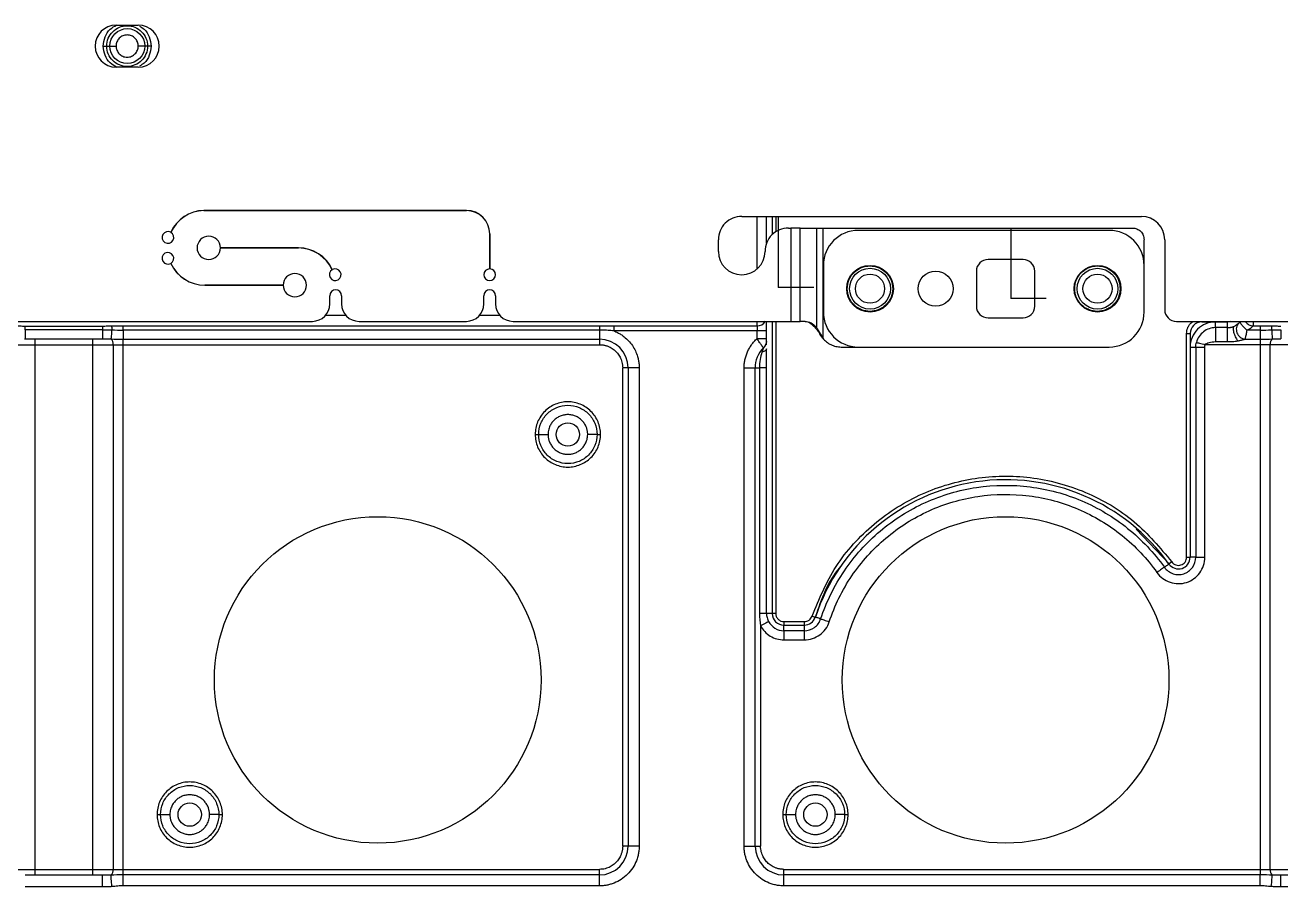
# Model space of a CAD drawing. Header units: millimetres. Extents: x -1 to 1576, y 30 to 633.
# Drawn here: x 464.4 to 572, y 184.6 to 258.5 of the extents above; entities that cross this region are included whole.
import ezdxf

# ---------------------------------------------------------------- set-up
doc = ezdxf.new("R2010")
doc.units = ezdxf.units.MM
doc.header["$PDSIZE"] = -1

msp = doc.modelspace()

# ---------------------------------------------------------------- linework, layer by layer
at = {"color": 7, "linetype": 'Continuous', "lineweight": 25}
for p, q in [((472.16, 258.53), (474.06, 258.53)), ((474.06, 254.93), (472.16, 254.93)), ((479.67, 242.64), (502.18, 242.64)), ((502.18, 242.63), (479.67, 242.63)), ((525.78, 242.13), (560.04, 242.13)), ((527.1, 237.64), (527.1, 242.13)), ((527.9, 239.83), (527.9, 242.13)), ((528.4, 242.13), (528.4, 240.59)), ((528.7, 242.13), (528.7, 240.82)), ((529.78, 241.13), (529.99, 241.13)), ((529.99, 241.13), (529.99, 233.13)), ((530.8, 233.13), (530.8, 241.13)), ((530.8, 241.13), (532.19, 241.13)), ((532.19, 241.13), (532.19, 232.62)), ((532.73, 241.13), (532.73, 231.7)), ((532.73, 241.13), (559.28, 241.13)), ((504.18, 237.63), (504.18, 240.63)), ((504.19, 240.63), (504.19, 237.63)), ((523.78, 239.13), (523.78, 240.13)), ((557.28, 240.93), (535.78, 240.93)), ((560.28, 233.93), (560.28, 240.13)), ((562.04, 240.13), (562.04, 234.13)), ((481.1, 239.44), (487.78, 239.44)), ((487.78, 239.43), (481.1, 239.43)), ((532.78, 237.93), (532.78, 233.93)), ((549.9, 238.43), (546.9, 238.43)), ((545.9, 237.43), (545.9, 234.43)), ((550.9, 234.43), (550.9, 237.43)), ((479.76, 236.24), (486.48, 236.24)), ((486.48, 236.23), (479.76, 236.23)), ((490.48, 234.63), (490.48, 235.33)), ((491.48, 235.33), (491.48, 234.63)), ((503.68, 234.63), (503.68, 235.33)), ((504.68, 235.33), (504.68, 234.63)), ((491.86, 233.63), (490.1, 233.63)), ((505.06, 233.63), (503.3, 233.63)), ((398.54, 233.13), (488.98, 233.13)), ((464.36, 232.73), (470.98, 232.73)), ((464.36, 232.4), (464.36, 232.73)), ((472.77, 232.74), (513.58, 232.74)), ((492.98, 233.13), (502.18, 233.13)), ((506.18, 233.13), (529.99, 233.13)), ((514.84, 232.75), (527.1, 232.75)), ((527.1, 232.75), (527.1, 233.13)), ((527.1, 232.75), (527.1, 232.71)), ((527.1, 232.71), (527.1, 232.67)), ((527.1, 232.67), (527.1, 232.62)), ((527.1, 232.62), (527.1, 232.56)), ((527.1, 232.56), (527.1, 232.5)), ((527.1, 232.5), (527.1, 232.44)), ((528.4, 233.13), (528.4, 208.08)), ((528.7, 233.13), (528.7, 208.08)), ((531.21, 233.13), (530.8, 233.13)), ((532.19, 232.62), (532.06, 232.62)), ((546.9, 233.43), (549.9, 233.43)), ((563.04, 233.13), (596.62, 233.13)), ((565.22, 233.13), (565.22, 233.08)), ((565.22, 233.08), (567.4, 233.08)), ((566.39, 232.59), (566.39, 231.39)), ((567.4, 232.59), (566.39, 232.59)), ((567.4, 233.13), (567.4, 233.08)), ((567.6, 233.1), (567.4, 233.08)), ((567.71, 233.13), (567.6, 233.1)), ((569.61, 232.74), (570.21, 232.74)), ((464.31, 231.63), (464.36, 231.64)), ((470.98, 232.4), (464.36, 232.4)), ((464.36, 231.63), (470.98, 231.63)), ((465.19, 231.63), (465.19, 185.63)), ((470.15, 185.63), (470.15, 231.63)), ((470.98, 231.65), (471.08, 231.63)), ((513.58, 232.38), (472.77, 232.38)), ((472.77, 231.6), (513.58, 231.6)), ((472.77, 185.66), (472.77, 231.6)), ((513.58, 232.38), (513.58, 231.13)), ((527.9, 232.31), (514.84, 232.31)), ((527.1, 232.44), (527.1, 232.37)), ((527.1, 232.37), (527.1, 232.31)), ((527.1, 231.66), (527.1, 232.31)), ((527.9, 231.66), (527.9, 232.31)), ((532.49, 232.03), (532.54, 232.03)), ((532.73, 231.7), (532.49, 232.03)), ((532.54, 232.03), (532.73, 231.7)), ((563.92, 212.9), (563.92, 232.08)), ((563.92, 232.08), (564.22, 232.08)), ((564.22, 232.08), (564.22, 212.9)), ((568.92, 231.6), (570.21, 231.6)), ((570.21, 232.38), (569.08, 232.38)), ((570.21, 231.6), (570.21, 185.66)), ((571.95, 231.63), (572, 231.64)), ((421.76, 231.13), (513.58, 231.13)), ((471.9, 231.13), (471.9, 186.13)), ((534.3, 230.93), (557.28, 230.93)), ((564.22, 230.91), (564.22, 212.9)), ((564.71, 230.91), (564.71, 212.9)), ((565.49, 212.9), (565.49, 230.91)), ((621.22, 231.13), (565.51, 231.13)), ((566.39, 231.39), (567.4, 231.39)), ((571.09, 186.13), (571.09, 231.13)), ((517, 229.13), (515.58, 229.13)), ((515.58, 188.13), (515.58, 229.13)), ((516.05, 229.13), (516.05, 188.13)), ((517, 229.13), (517, 188.13)), ((525.99, 188.13), (525.99, 229.13)), ((525.99, 229.13), (527.3, 229.13)), ((526.93, 188.13), (526.93, 229.13)), ((527.3, 229.13), (527.3, 208.08)), ((527.91, 208.08), (527.91, 229.13)), ((562.41, 212.33), (559.6, 215.31)), ((562.65, 212.5), (562.41, 212.33)), ((563.92, 212.9), (564.22, 212.9)), ((528.7, 208.08), (528.4, 208.08)), ((531.81, 207.86), (532.09, 207.77)), ((527.4, 207.02), (527.4, 188.13)), ((529.4, 207.38), (531.14, 207.38)), ((529.4, 207.38), (529.4, 207.08)), ((529.4, 207.08), (531.14, 207.08)), ((531.14, 207.38), (531.14, 207.08)), ((531.14, 206.6), (529.4, 206.6)), ((529.4, 205.82), (531.14, 205.82)), ((517, 188.13), (515.58, 188.13)), ((525.99, 188.13), (527.4, 188.13)), ((421.76, 186.13), (513.58, 186.13)), ((470.98, 185.63), (464.36, 185.63)), ((471.03, 185.63), (470.98, 185.63)), ((513.58, 185.66), (472.77, 185.66)), ((513.58, 184.72), (513.58, 186.13)), ((529.4, 184.72), (529.4, 186.13)), ((529.4, 186.13), (621.22, 186.13)), ((570.21, 185.66), (529.4, 185.66)), ((578.62, 185.63), (572, 185.63)), ((470.98, 184.63), (464.36, 184.63)), ((513.58, 184.72), (472.77, 184.72)), ((570.21, 184.72), (529.4, 184.72)), ((578.62, 184.63), (572, 184.63))]:
    msp.add_line(p, q, dxfattribs=at)
at = {"color": 7, "linetype": 'Continuous'}
for p, q in [((528.95, 236.07), (528.95, 242.09)), ((548.88, 235.13), (548.88, 241.16)), ((528.95, 236.07), (531.96, 236.07)), ((548.88, 235.13), (551.89, 235.13))]:
    msp.add_line(p, q, dxfattribs=at)
at = {"color": 141}
for centre, radius in [((473.11, 256.73), 1.5), ((510.88, 223.43), 1), ((478.47, 190.83), 1), ((532.1, 190.83), 1)]:
    msp.add_circle(centre, radius, dxfattribs=at)
at = {"color": 7, "linetype": 'Continuous', "lineweight": 25}
for centre, radius in [((536.78, 235.93), 2), ((556.28, 235.93), 2), ((536.78, 235.93), 1.75), ((536.78, 235.93), 1.25), ((542.4, 235.93), 1.5), ((556.28, 235.93), 1.75), ((556.28, 235.93), 1.25), ((494.58, 202.38), 14), ((548.4, 202.38), 14)]:
    msp.add_circle(centre, radius, dxfattribs=at)
for centre, radius, start, end in [((472.16, 256.73), 1.8, 90, 270), ((474.06, 256.73), 1.8, 270, 90), ((479.76, 239.43), 3.21, 91.5822, 155.3856), ((479.76, 239.43), 3.2, 91.5847, 155.403), ((502.18, 240.63), 2.01, 0, 90), ((502.18, 240.63), 2, 360, 90), ((525.78, 240.13), 2, 89.9995, 180.0005), ((529.78, 239.13), 2, 89.9995, 180.0005), ((560.04, 240.13), 2, 0, 89.9995), ((476.6, 240.33), 0.5, 60.3991, 59.2477), ((480.1, 239.43), 1, 0.2862, 359.7133), ((535.78, 237.93), 3, 90, 180), ((557.28, 237.93), 3, 0, 90), ((476.6, 238.53), 0.5, 300.73, 299.5792), ((487.78, 236.23), 3.2, 24.6158, 89.9998), ((487.78, 236.23), 3.19, 24.5983, 89.9998), ((525.78, 239.13), 2, 180.011, 359.989), ((479.76, 239.43), 3.2, 204.6089, 269.9998), ((479.76, 239.43), 3.19, 204.5914, 269.9998), ((546.9, 237.43), 1, 90, 180), ((549.9, 237.43), 1, 0, 90), ((487.48, 236.23), 1, 180.286, 179.7136), ((490.94, 237.13), 0.5, 120.7513, 119.6), ((504.18, 237.13), 0.5, 90.573, 89.427), ((490.98, 235.33), 0.5, 360, 180), ((504.18, 235.33), 0.5, 360, 180), ((488.98, 234.63), 1.5, 270, 0), ((492.98, 234.63), 1.5, 180, 270), ((502.18, 234.63), 1.5, 270, 0), ((506.18, 234.63), 1.5, 180, 270), ((535.78, 233.93), 3, 180, 270), ((546.9, 234.43), 1, 180, 270), ((549.9, 234.43), 1, 270, 0), ((557.28, 233.93), 3, 270, 0), ((563.04, 234.13), 1, 180, 269.9765), ((527.12, 233.56), 0.813, 268.5449, 328.2068), ((565.22, 232.08), 1, 90, 180), ((471.34, 231.21), 0.562, 352.1767, 47.5651), ((513.58, 229.13), 2.47, 0, 90), ((571.64, 231.21), 0.562, 132.435, 187.8232), ((529.4, 229.13), 2.47, 135.4823, 180), ((548.4, 202.38), 17.17, 35.3728, 161.722), ((563.22, 212.9), 1, 215.3728, 0), ((529.4, 208.08), 1, 180, 270), ((531.14, 208.08), 1, 270, 341.722), ((513.58, 188.13), 2.47, 270, 360), ((529.4, 188.13), 2.47, 180, 270), ((471.34, 186.06), 0.562, 312.435, 7.8232), ((571.64, 186.06), 0.562, 172.1767, 227.5651)]:
    msp.add_arc(centre, radius, start, end, dxfattribs=at)
for points, knots in [([(471.06, 256.73), (471.09, 257), (471.15, 257.53), (471.58, 258.19), (472, 258.43), (472.18, 258.53)], [0, 0, 0, 0, 0.358697, 0.71725, 1, 1, 1, 1]), ([(471.36, 256.73), (471.36, 256.96), (471.4, 257.19), (471.58, 257.61), (471.71, 257.81), (472.03, 258.13), (472.22, 258.26), (472.65, 258.44), (472.88, 258.48), (473.34, 258.48), (473.56, 258.44), (473.99, 258.26), (474.18, 258.13), (474.51, 257.81), (474.63, 257.61), (474.81, 257.19), (474.86, 256.96), (474.86, 256.73)], [0, 0, 0, 0, 0.125, 0.125, 0.25, 0.25, 0.375, 0.375, 0.5, 0.5, 0.625, 0.625, 0.75, 0.75, 0.875, 0.875, 1, 1, 1, 1]), ([(474.17, 258.44), (474.31, 258.36), (474.67, 258.15), (475.06, 257.53), (475.12, 257), (475.16, 256.73)], [0, 0, 0, 0, 0.222806, 0.611319, 1, 1, 1, 1]), ([(474.06, 256.73), (474.06, 256.76), (474.05, 256.83), (474.04, 256.92), (474.02, 257.01), (473.97, 257.13), (473.9, 257.26), (473.78, 257.41), (473.64, 257.53), (473.42, 257.65), (473.11, 257.71), (472.79, 257.65), (472.57, 257.53), (472.43, 257.41), (472.31, 257.26), (472.22, 257.1), (472.17, 256.92), (472.16, 256.8), (472.16, 256.73)], [0, 0, 0, 0, 0.031457, 0.062629, 0.093823, 0.125343, 0.187791, 0.250424, 0.312875, 0.375501, 0.500073, 0.624646, 0.687092, 0.749724, 0.812176, 0.874803, 0.937354, 1, 1, 1, 1]), ([(471.06, 256.73), (471.13, 256.73), (471.21, 256.73), (471.32, 256.73), (471.36, 256.73), (471.36, 256.73)], [0, 0, 0, 0, 0.5, 0.5, 1, 1, 1, 1]), ([(472.18, 254.93), (472, 255.04), (471.58, 255.28), (471.15, 255.93), (471.09, 256.47), (471.06, 256.73)], [0, 0, 0, 0, 0.282779, 0.641327, 1, 1, 1, 1]), ([(471.06, 256.73), (471.13, 256.73), (471.21, 256.73), (471.32, 256.73), (471.36, 256.73), (471.36, 256.73)], [0, 0, 0, 0, 0.5, 0.5, 1, 1, 1, 1]), ([(471.36, 256.73), (471.36, 256.73), (471.44, 256.73), (471.74, 256.73), (471.95, 256.73), (472.16, 256.73)], [0, 0, 0, 0, 0.5, 0.5, 1, 1, 1, 1]), ([(474.86, 256.73), (474.86, 256.5), (474.81, 256.27), (474.63, 255.85), (474.51, 255.66), (474.18, 255.33), (473.99, 255.2), (473.56, 255.03), (473.34, 254.98), (472.88, 254.98), (472.65, 255.03), (472.22, 255.2), (472.03, 255.33), (471.71, 255.66), (471.58, 255.85), (471.4, 256.27), (471.36, 256.5), (471.36, 256.73)], [0, 0, 0, 0, 0.125, 0.125, 0.25, 0.25, 0.375, 0.375, 0.5, 0.5, 0.625, 0.625, 0.75, 0.75, 0.875, 0.875, 1, 1, 1, 1]), ([(472.16, 256.73), (472.16, 256.7), (472.16, 256.64), (472.17, 256.55), (472.2, 256.46), (472.24, 256.34), (472.31, 256.2), (472.43, 256.06), (472.57, 255.94), (472.79, 255.82), (473.11, 255.76), (473.42, 255.82), (473.64, 255.94), (473.78, 256.06), (473.9, 256.2), (473.99, 256.37), (474.05, 256.55), (474.05, 256.67), (474.06, 256.73)], [0, 0, 0, 0, 0.031456, 0.062628, 0.093821, 0.12534, 0.187786, 0.250416, 0.312865, 0.375491, 0.500071, 0.624648, 0.687097, 0.749729, 0.81218, 0.874806, 0.937356, 1, 1, 1, 1]), ([(474.86, 256.73), (474.86, 256.73), (474.77, 256.73), (474.47, 256.73), (474.27, 256.73), (474.06, 256.73)], [0, 0, 0, 0, 0.5, 0.5, 1, 1, 1, 1]), ([(475.16, 256.73), (475.12, 256.47), (475.06, 255.93), (474.67, 255.31), (474.3, 255.1), (474.16, 255.02)], [0, 0, 0, 0, 0.385126, 0.77009, 1, 1, 1, 1]), ([(475.16, 256.73), (475.08, 256.73), (475, 256.73), (474.89, 256.73), (474.86, 256.73), (474.86, 256.73)], [0, 0, 0, 0, 0.5, 0.5, 1, 1, 1, 1]), ([(534.83, 235.93), (534.85, 236.18), (534.89, 236.56), (535.14, 237.01), (535.39, 237.32), (535.7, 237.57), (536.15, 237.81), (536.78, 237.93), (537.4, 237.81), (537.85, 237.57), (538.16, 237.32), (538.42, 237.01), (538.66, 236.56), (538.7, 236.18), (538.73, 235.93)], [0, 0, 0, 0, 0.119721, 0.184817, 0.25, 0.315095, 0.380279, 0.5, 0.619721, 0.684817, 0.75, 0.815095, 0.880279, 1, 1, 1, 1]), ([(554.33, 235.93), (554.35, 236.18), (554.39, 236.56), (554.64, 237.01), (554.89, 237.32), (555.2, 237.57), (555.65, 237.81), (556.28, 237.93), (556.9, 237.81), (557.35, 237.57), (557.66, 237.32), (557.92, 237.01), (558.16, 236.56), (558.2, 236.18), (558.23, 235.93)], [0, 0, 0, 0, 0.1197215, 0.1848168, 0.25, 0.3150954, 0.3802785, 0.5, 0.6197215, 0.6848168, 0.75, 0.8150954, 0.8802785, 1, 1, 1, 1]), ([(538.73, 235.93), (538.7, 235.69), (538.66, 235.31), (538.42, 234.85), (538.16, 234.54), (537.85, 234.29), (537.4, 234.06), (536.78, 233.94), (536.15, 234.06), (535.7, 234.29), (535.39, 234.54), (535.14, 234.85), (534.89, 235.31), (534.85, 235.69), (534.83, 235.93)], [0, 0, 0, 0, 0.119721, 0.184817, 0.25, 0.315095, 0.380279, 0.5, 0.619721, 0.684817, 0.75, 0.815095, 0.880279, 1, 1, 1, 1]), ([(558.23, 235.93), (558.2, 235.69), (558.16, 235.31), (557.92, 234.85), (557.66, 234.54), (557.35, 234.29), (556.9, 234.06), (556.28, 233.94), (555.65, 234.06), (555.2, 234.29), (554.89, 234.54), (554.64, 234.85), (554.39, 235.31), (554.35, 235.69), (554.33, 235.93)], [0, 0, 0, 0, 0.119721, 0.184817, 0.25, 0.315095, 0.380279, 0.5, 0.619721, 0.684817, 0.75, 0.815095, 0.880279, 1, 1, 1, 1]), ([(463.57, 232.74), (463.69, 232.74), (463.95, 232.73), (464.21, 232.73), (464.36, 232.73)], [0, 0, 0, 0, 0.4522442, 1, 1, 1, 1]), ([(470.98, 232.73), (471.13, 232.73), (471.39, 232.73), (471.65, 232.74), (471.77, 232.74)], [0, 0, 0, 0, 0.548125, 1, 1, 1, 1]), ([(471.77, 232.74), (471.97, 232.74), (472.3, 232.74), (472.63, 232.74), (472.77, 232.74)], [0, 0, 0, 0, 0.580575, 1, 1, 1, 1]), ([(513.58, 232.74), (513.67, 232.74), (513.88, 232.74), (514.22, 232.74), (514.54, 232.75), (514.76, 232.75), (514.84, 232.75)], [0, 0, 0, 0, 0.221378, 0.492164, 0.7995, 1, 1, 1, 1]), ([(514.84, 232.31), (514.84, 232.4), (514.84, 232.49), (514.84, 232.64), (514.84, 232.71), (514.84, 232.75)], [0, 0, 0, 0, 0.5, 0.5, 1, 1, 1, 1]), ([(527.9, 232.31), (527.9, 232.42), (527.9, 232.66), (527.9, 232.94), (527.9, 233.08), (527.9, 233.13)], [0, 0, 0, 0, 0.382079, 0.778666, 1, 1, 1, 1]), ([(532.06, 232.62), (532.13, 232.53), (532.29, 232.36), (532.43, 232.14), (532.49, 232.03)], [0, 0, 0, 0, 0.5015066, 1, 1, 1, 1]), ([(532.54, 232.03), (532.49, 232.14), (532.38, 232.35), (532.25, 232.53), (532.19, 232.62)], [0, 0, 0, 0, 0.508164, 1, 1, 1, 1]), ([(563.92, 232.08), (563.94, 232.25), (563.96, 232.5), (564.13, 232.8), (564.28, 233), (564.41, 233.09), (564.46, 233.13)], [0, 0, 0, 0, 0.397975, 0.614291, 0.831044, 1, 1, 1, 1]), ([(566.39, 233.08), (566.11, 233.08), (565.83, 233.03), (565.3, 232.81), (565.06, 232.65), (564.66, 232.25), (564.5, 232), (564.28, 231.48), (564.22, 231.19), (564.22, 230.91)], [0, 0, 0, 0, 0.25, 0.25, 0.5, 0.5, 0.75, 0.75, 1, 1, 1, 1]), ([(566.39, 232.59), (566.03, 232.59), (565.67, 232.47), (565.23, 232.13), (565.1, 232), (564.89, 231.68), (564.81, 231.51), (564.76, 231.33)], [0, 0, 0, 0, 0.5, 0.5, 0.75, 0.75, 1, 1, 1, 1]), ([(566.39, 232.59), (566.39, 232.6), (566.39, 232.66), (566.39, 232.84), (566.39, 232.96), (566.39, 233.08)], [0, 0, 0, 0, 0.5, 0.5, 1, 1, 1, 1]), ([(567.4, 233.08), (567.4, 232.96), (567.4, 232.84), (567.4, 232.66), (567.4, 232.6), (567.4, 232.59)], [0, 0, 0, 0, 0.5, 0.5, 1, 1, 1, 1]), ([(567.4, 232.59), (567.44, 232.59), (567.51, 232.59), (567.62, 232.6), (567.72, 232.62), (567.82, 232.64), (567.9, 232.67), (567.96, 232.69), (567.98, 232.7)], [0, 0, 0, 0, 0.18951, 0.369722, 0.54073, 0.702668, 0.855696, 1, 1, 1, 1]), ([(567.4, 232.59), (567.4, 232.57), (567.4, 232.53), (567.4, 232.38), (567.4, 232.27), (567.4, 232.03), (567.4, 231.9), (567.4, 231.63), (567.4, 231.5), (567.4, 231.39)], [0, 0, 0, 0, 0.25, 0.25, 0.5, 0.5, 0.75, 0.75, 1, 1, 1, 1]), ([(567.98, 232.7), (567.94, 232.68), (567.92, 232.63), (567.91, 232.46), (567.92, 232.34), (567.98, 232.08), (568.03, 231.94), (568.15, 231.68), (568.22, 231.55), (568.29, 231.45)], [0, 0, 0, 0, 0.25, 0.25, 0.5, 0.5, 0.75, 0.75, 1, 1, 1, 1]), ([(568.39, 232.96), (568.36, 232.93), (568.3, 232.88), (568.15, 232.78), (568.07, 232.74), (567.98, 232.7)], [0, 0, 0, 0, 0.5, 0.5, 1, 1, 1, 1]), ([(568.39, 232.96), (568.29, 232.87), (568.22, 232.74), (568.16, 232.46), (568.18, 232.3), (568.29, 232.01), (568.39, 231.88), (568.63, 231.69), (568.78, 231.62), (568.92, 231.6)], [0, 0, 0, 0, 0.25, 0.25, 0.5, 0.5, 0.75, 0.75, 1, 1, 1, 1]), ([(568.5, 233.06), (568.49, 233.05), (568.5, 233.02), (568.55, 232.94), (568.59, 232.89), (568.7, 232.76), (568.77, 232.69), (568.92, 232.53), (569, 232.45), (569.08, 232.38)], [0, 0, 0, 0, 0.25, 0.25, 0.5, 0.5, 0.75, 0.75, 1, 1, 1, 1]), ([(568.94, 233.13), (568.95, 233.11), (569, 233.03), (569.11, 232.93), (569.26, 232.83), (569.43, 232.76), (569.55, 232.75), (569.61, 232.74)], [0, 0, 0, 0, 0.1230285, 0.3423099, 0.5615275, 0.7807235, 1, 1, 1, 1]), ([(569.08, 232.38), (569.24, 232.44), (569.37, 232.52), (569.54, 232.65), (569.59, 232.71), (569.61, 232.74)], [0, 0, 0, 0, 0.5, 0.5, 1, 1, 1, 1]), ([(569.63, 233.13), (569.63, 233.12), (569.63, 233.03), (569.62, 232.89), (569.62, 232.79), (569.61, 232.74)], [0, 0, 0, 0, 0.051886, 0.529265, 1, 1, 1, 1]), ([(570.21, 232.74), (570.35, 232.74), (570.69, 232.74), (571.02, 232.74), (571.21, 232.74)], [0, 0, 0, 0, 0.420474, 1, 1, 1, 1]), ([(571.21, 232.74), (571.33, 232.74), (571.59, 232.73), (571.85, 232.73), (572, 232.73)], [0, 0, 0, 0, 0.452244, 1, 1, 1, 1]), ([(464.36, 232.4), (464.36, 232.18), (464.36, 231.99), (464.36, 231.71), (464.36, 231.63), (464.36, 231.63)], [0, 0, 0, 0, 0.5, 0.5, 1, 1, 1, 1]), ([(470.98, 232.4), (470.98, 232.18), (470.98, 231.99), (470.98, 231.71), (470.98, 231.63), (470.98, 231.63)], [0, 0, 0, 0, 0.5, 0.5, 1, 1, 1, 1]), ([(471.78, 232.39), (471.77, 232.2), (471.75, 232.02), (471.73, 231.75), (471.72, 231.66), (471.72, 231.62)], [0, 0, 0, 0, 0.5, 0.5, 1, 1, 1, 1]), ([(472.77, 232.38), (472.77, 232.2), (472.77, 232.04), (472.77, 231.77), (472.77, 231.66), (472.77, 231.6)], [0, 0, 0, 0, 0.5, 0.5, 1, 1, 1, 1]), ([(514.84, 232.31), (514.75, 232.32), (514.58, 232.34), (514.33, 232.35), (514.08, 232.37), (513.83, 232.38), (513.66, 232.38), (513.58, 232.38)], [0, 0, 0, 0, 0.206312, 0.408164, 0.606837, 0.80366, 1, 1, 1, 1]), ([(514.84, 232.31), (514.89, 232.29), (514.99, 232.24), (515.14, 232.17), (515.29, 232.09), (515.43, 232.01), (515.57, 231.91), (515.79, 231.74), (516.09, 231.47), (516.42, 231.06), (516.68, 230.61), (516.84, 230.18), (516.94, 229.79), (516.99, 229.46), (516.99, 229.24), (517, 229.13)], [0, 0, 0, 0, 0.040883, 0.08158, 0.122187, 0.162802, 0.203521, 0.244441, 0.372171, 0.500035, 0.627766, 0.75563, 0.837187, 0.918385, 1, 1, 1, 1]), ([(525.99, 229.13), (525.99, 229.19), (525.99, 229.31), (526, 229.49), (526.03, 229.66), (526.06, 229.84), (526.1, 230.01), (526.15, 230.18), (526.21, 230.35), (526.3, 230.57), (526.43, 230.84), (526.63, 231.13), (526.85, 231.41), (527.02, 231.57), (527.1, 231.66)], [0, 0, 0, 0, 0.063092, 0.125678, 0.187927, 0.25001, 0.312098, 0.374365, 0.43698, 0.500113, 0.626356, 0.752784, 0.876346, 1, 1, 1, 1]), ([(527.1, 231.66), (527.31, 231.66), (527.52, 231.66), (527.81, 231.66), (527.9, 231.66), (527.9, 231.66)], [0, 0, 0, 0, 0.5, 0.5, 1, 1, 1, 1]), ([(527.64, 230.87), (527.63, 230.87), (527.62, 230.89), (527.59, 230.93), (527.56, 230.98), (527.52, 231.03), (527.47, 231.1), (527.42, 231.17), (527.35, 231.27), (527.25, 231.43), (527.16, 231.57), (527.1, 231.66)], [0, 0, 0, 0, 0.075449, 0.154166, 0.236171, 0.321487, 0.410141, 0.502162, 0.590314, 0.756243, 1, 1, 1, 1]), ([(527.9, 231.39), (527.9, 231.41), (527.9, 231.45), (527.9, 231.55), (527.9, 231.6), (527.9, 231.66)], [0, 0, 0, 0, 0.5, 0.5, 1, 1, 1, 1]), ([(567.4, 231.39), (567.55, 231.39), (567.7, 231.39), (568, 231.41), (568.15, 231.43), (568.29, 231.45)], [0, 0, 0, 0, 0.5, 0.5, 1, 1, 1, 1]), ([(568.29, 231.45), (568.34, 231.46), (568.43, 231.48), (568.55, 231.5), (568.67, 231.53), (568.77, 231.56), (568.85, 231.58), (568.9, 231.6), (568.92, 231.6)], [0, 0, 0, 0, 0.204412, 0.391292, 0.561348, 0.728347, 0.873743, 1, 1, 1, 1]), ([(569.08, 232.38), (569.08, 232.35), (569.06, 232.28), (569.05, 232.19), (569.03, 232.11), (569.02, 232.04), (569.01, 231.99), (569, 231.94), (568.98, 231.87), (568.96, 231.77), (568.94, 231.67), (568.93, 231.63), (568.92, 231.6)], [0, 0, 0, 0, 0.098929, 0.188732, 0.269407, 0.340954, 0.403371, 0.456658, 0.500814, 0.680181, 0.846536, 1, 1, 1, 1]), ([(570.21, 232.38), (570.21, 232.2), (570.21, 232.04), (570.21, 231.77), (570.21, 231.66), (570.21, 231.6)], [0, 0, 0, 0, 0.5, 0.5, 1, 1, 1, 1]), ([(571.2, 232.39), (571.22, 232.2), (571.23, 232.02), (571.25, 231.75), (571.26, 231.66), (571.26, 231.62)], [0, 0, 0, 0, 0.5, 0.5, 1, 1, 1, 1]), ([(572, 232.4), (572, 232.18), (572, 231.99), (572, 231.71), (572, 231.63), (572, 231.63)], [0, 0, 0, 0, 0.5, 0.5, 1, 1, 1, 1]), ([(513.58, 231.13), (513.62, 231.13), (513.71, 231.13), (513.83, 231.12), (513.96, 231.1), (514.08, 231.07), (514.2, 231.04), (514.41, 230.96), (514.69, 230.82), (515, 230.56), (515.26, 230.24), (515.43, 229.92), (515.52, 229.63), (515.57, 229.38), (515.58, 229.22), (515.58, 229.13)], [0, 0, 0, 0, 0.0402761, 0.0802426, 0.1200582, 0.159883, 0.1998773, 0.2401994, 0.3700431, 0.5000574, 0.6299012, 0.7599156, 0.8401208, 0.919721, 1, 1, 1, 1]), ([(527.52, 230.49), (527.46, 230.29), (527.4, 230.08), (527.32, 229.62), (527.3, 229.38), (527.3, 229.13)], [0, 0, 0, 0, 0.5, 0.5, 1, 1, 1, 1]), ([(527.9, 230.78), (527.9, 230.72), (527.87, 230.66), (527.73, 230.56), (527.63, 230.52), (527.52, 230.49)], [0, 0, 0, 0, 0.5, 0.5, 1, 1, 1, 1]), ([(527.91, 229.13), (527.91, 229.4), (527.91, 229.66), (527.91, 230.21), (527.9, 230.49), (527.9, 230.78)], [0, 0, 0, 0, 0.5, 0.5, 1, 1, 1, 1]), ([(564.22, 230.91), (564.33, 230.91), (564.44, 230.91), (564.62, 230.91), (564.68, 230.91), (564.71, 230.91)], [0, 0, 0, 0, 0.5, 0.5, 1, 1, 1, 1]), ([(564.71, 230.91), (564.75, 230.91), (564.85, 230.91), (565.13, 230.91), (565.31, 230.91), (565.49, 230.91)], [0, 0, 0, 0, 0.5, 0.5, 1, 1, 1, 1]), ([(564.76, 231.33), (564.8, 231.31), (564.9, 231.29), (565.17, 231.22), (565.34, 231.18), (565.51, 231.13)], [0, 0, 0, 0, 0.5, 0.5, 1, 1, 1, 1]), ([(565.51, 231.13), (565.56, 231.21), (565.69, 231.28), (566.01, 231.36), (566.2, 231.39), (566.39, 231.39)], [0, 0, 0, 0, 0.5, 0.5, 1, 1, 1, 1]), ([(527.91, 229.13), (527.88, 229.13), (527.8, 229.13), (527.59, 229.13), (527.45, 229.13), (527.3, 229.13)], [0, 0, 0, 0, 0.5, 0.5, 1, 1, 1, 1]), ([(513.68, 223.43), (513.68, 223.8), (513.61, 224.17), (513.33, 224.84), (513.12, 225.15), (512.6, 225.67), (512.29, 225.88), (511.61, 226.16), (511.25, 226.23), (510.51, 226.23), (510.15, 226.16), (509.47, 225.88), (509.16, 225.67), (508.64, 225.15), (508.43, 224.84), (508.15, 224.17), (508.08, 223.8), (508.08, 223.43)], [0, 0, 0, 0, 0.125, 0.125, 0.25, 0.25, 0.375, 0.375, 0.5, 0.5, 0.625, 0.625, 0.75, 0.75, 0.875, 0.875, 1, 1, 1, 1]), ([(508.38, 223.43), (508.38, 223.76), (508.45, 224.09), (508.7, 224.69), (508.88, 224.97), (509.34, 225.43), (509.62, 225.62), (510.23, 225.87), (510.55, 225.93), (511.21, 225.93), (511.54, 225.87), (512.14, 225.62), (512.42, 225.43), (512.88, 224.97), (513.07, 224.69), (513.32, 224.09), (513.38, 223.76), (513.38, 223.43)], [0, 0, 0, 0, 0.125, 0.125, 0.25, 0.25, 0.375, 0.375, 0.5, 0.5, 0.625, 0.625, 0.75, 0.75, 0.875, 0.875, 1, 1, 1, 1]), ([(512.58, 223.43), (512.58, 223.48), (512.58, 223.57), (512.56, 223.7), (512.54, 223.83), (512.5, 223.96), (512.43, 224.15), (512.3, 224.38), (512.09, 224.64), (511.83, 224.86), (511.54, 225.01), (511.22, 225.11), (510.88, 225.14), (510.55, 225.11), (510.23, 225.01), (509.93, 224.86), (509.67, 224.64), (509.46, 224.38), (509.32, 224.12), (509.23, 223.87), (509.19, 223.66), (509.18, 223.51), (509.18, 223.43)], [0, 0, 0, 0, 0.0251789, 0.0501307, 0.0750111, 0.0999772, 0.1251847, 0.1875883, 0.2500966, 0.3125049, 0.3750151, 0.4374744, 0.5000339, 0.562494, 0.6250503, 0.6874503, 0.7499575, 0.8123651, 0.8748675, 0.9166751, 0.9581433, 1, 1, 1, 1]), ([(508.08, 223.43), (508.08, 223.07), (508.15, 222.7), (508.43, 222.02), (508.64, 221.71), (509.16, 221.19), (509.47, 220.99), (510.15, 220.71), (510.51, 220.63), (511.25, 220.63), (511.61, 220.71), (512.29, 220.99), (512.6, 221.19), (513.12, 221.71), (513.33, 222.02), (513.61, 222.7), (513.68, 223.07), (513.68, 223.43)], [0, 0, 0, 0, 0.125, 0.125, 0.25, 0.25, 0.375, 0.375, 0.5, 0.5, 0.625, 0.625, 0.75, 0.75, 0.875, 0.875, 1, 1, 1, 1]), ([(508.08, 223.43), (508.16, 223.43), (508.24, 223.43), (508.35, 223.43), (508.38, 223.43), (508.38, 223.43)], [0, 0, 0, 0, 0.5, 0.5, 1, 1, 1, 1]), ([(513.38, 223.43), (513.38, 223.11), (513.32, 222.78), (513.07, 222.17), (512.88, 221.9), (512.42, 221.43), (512.14, 221.25), (511.54, 221), (511.21, 220.93), (510.55, 220.93), (510.23, 221), (509.62, 221.25), (509.34, 221.43), (508.88, 221.9), (508.7, 222.17), (508.45, 222.78), (508.38, 223.11), (508.38, 223.43)], [0, 0, 0, 0, 0.125, 0.125, 0.25, 0.25, 0.375, 0.375, 0.5, 0.5, 0.625, 0.625, 0.75, 0.75, 0.875, 0.875, 1, 1, 1, 1]), ([(508.38, 223.43), (508.38, 223.43), (508.47, 223.43), (508.76, 223.43), (508.97, 223.43), (509.18, 223.43)], [0, 0, 0, 0, 0.5, 0.5, 1, 1, 1, 1]), ([(509.18, 223.43), (509.18, 223.39), (509.18, 223.3), (509.2, 223.17), (509.23, 223.04), (509.26, 222.91), (509.33, 222.72), (509.46, 222.48), (509.67, 222.22), (509.93, 222.01), (510.23, 221.85), (510.55, 221.75), (510.88, 221.72), (511.21, 221.75), (511.54, 221.85), (511.83, 222.01), (512.09, 222.22), (512.3, 222.48), (512.44, 222.75), (512.53, 222.99), (512.57, 223.21), (512.58, 223.36), (512.58, 223.43)], [0, 0, 0, 0, 0.025112, 0.050024, 0.074894, 0.099876, 0.125125, 0.187521, 0.250086, 0.312492, 0.374998, 0.437458, 0.500018, 0.562478, 0.625038, 0.687445, 0.749955, 0.812363, 0.874867, 0.916676, 0.958144, 1, 1, 1, 1]), ([(513.38, 223.43), (513.38, 223.43), (513.29, 223.43), (513, 223.43), (512.79, 223.43), (512.58, 223.43)], [0, 0, 0, 0, 0.5, 0.5, 1, 1, 1, 1]), ([(513.38, 223.43), (513.38, 223.43), (513.41, 223.43), (513.52, 223.43), (513.6, 223.43), (513.68, 223.43)], [0, 0, 0, 0, 0.5, 0.5, 1, 1, 1, 1]), ([(531.81, 207.86), (532.42, 209.32), (533.67, 212.29), (537, 215.91), (541.13, 218.52), (545.77, 219.87), (550.6, 219.95), (555.32, 218.67), (559.57, 216.18), (561.64, 213.71), (562.65, 212.5)], [0, 0, 0, 0, 0.1225951, 0.25, 0.3774049, 0.5, 0.6225951, 0.75, 0.8774049, 1, 1, 1, 1]), ([(532.55, 207.62), (533.04, 209.07), (533.72, 210.46), (535.44, 213), (536.47, 214.15), (538.82, 216.13), (540.13, 216.96), (542.92, 218.22), (544.4, 218.66), (547.44, 219.11), (548.99, 219.13), (552.03, 218.74), (553.52, 218.34), (556.34, 217.14), (557.67, 216.34), (560.06, 214.42), (561.12, 213.29), (562.01, 212.04)], [0, 0, 0, 0, 0.125, 0.125, 0.25, 0.25, 0.375, 0.375, 0.5, 0.5, 0.625, 0.625, 0.75, 0.75, 0.875, 0.875, 1, 1, 1, 1]), ([(533.29, 207.37), (533.75, 208.76), (534.4, 210.09), (536.04, 212.51), (537.03, 213.6), (539.26, 215.49), (540.51, 216.28), (543.17, 217.48), (544.59, 217.9), (547.48, 218.33), (548.96, 218.35), (551.86, 217.98), (553.28, 217.6), (555.97, 216.45), (557.24, 215.69), (559.52, 213.86), (560.53, 212.79), (561.37, 211.59)], [0, 0, 0, 0, 0.125, 0.125, 0.25, 0.25, 0.375, 0.375, 0.5, 0.5, 0.625, 0.625, 0.75, 0.75, 0.875, 0.875, 1, 1, 1, 1]), ([(534.23, 212.07), (534.21, 212.05), (533.14, 210.86), (532.61, 209.3), (532.09, 207.77)], [0, 0, 0, 0, 0.018424, 1, 1, 1, 1]), ([(561.37, 211.59), (561.65, 211.2), (562.05, 210.91), (562.96, 210.6), (563.46, 210.6), (564.36, 210.89), (564.77, 211.18), (565.33, 211.95), (565.49, 212.43), (565.49, 212.9)], [0, 0, 0, 0, 0.25, 0.25, 0.5, 0.5, 0.75, 0.75, 1, 1, 1, 1]), ([(562.01, 212.04), (562.19, 211.79), (562.46, 211.59), (563.05, 211.39), (563.38, 211.39), (563.97, 211.58), (564.23, 211.77), (564.6, 212.28), (564.71, 212.59), (564.71, 212.9)], [0, 0, 0, 0, 0.25, 0.25, 0.5, 0.5, 0.75, 0.75, 1, 1, 1, 1]), ([(562.01, 212.04), (562.03, 212.06), (562.08, 212.1), (562.22, 212.2), (562.31, 212.26), (562.41, 212.33)], [0, 0, 0, 0, 0.5, 0.5, 1, 1, 1, 1]), ([(562.65, 212.5), (562.7, 212.44), (562.79, 212.33), (563, 212.23), (563.22, 212.19), (563.44, 212.23), (563.64, 212.33), (563.79, 212.48), (563.9, 212.69), (563.91, 212.83), (563.92, 212.9)], [0, 0, 0, 0, 0.1218365, 0.25, 0.3781635, 0.5, 0.6218365, 0.75, 0.8781635, 1, 1, 1, 1]), ([(564.71, 212.9), (564.68, 212.9), (564.62, 212.9), (564.44, 212.9), (564.33, 212.9), (564.22, 212.9)], [0, 0, 0, 0, 0.5, 0.5, 1, 1, 1, 1]), ([(564.71, 212.9), (564.75, 212.9), (564.85, 212.9), (565.13, 212.9), (565.31, 212.9), (565.49, 212.9)], [0, 0, 0, 0, 0.5, 0.5, 1, 1, 1, 1]), ([(562.01, 212.04), (561.97, 212.02), (561.89, 211.96), (561.66, 211.8), (561.52, 211.7), (561.37, 211.59)], [0, 0, 0, 0, 0.5, 0.5, 1, 1, 1, 1]), ([(527.91, 208.08), (527.88, 208.08), (527.8, 208.08), (527.59, 208.08), (527.45, 208.08), (527.3, 208.08)], [0, 0, 0, 0, 0.5, 0.5, 1, 1, 1, 1]), ([(527.91, 208.08), (527.91, 208.08), (527.91, 208.07), (527.91, 208.06), (527.91, 208.03), (527.92, 207.98), (527.92, 207.88), (527.95, 207.72), (528.01, 207.54), (528.07, 207.43), (528.09, 207.39)], [0, 0, 0, 0, 0.015339, 0.030676, 0.061309, 0.122608, 0.245418, 0.492594, 0.786788, 1, 1, 1, 1]), ([(528.4, 208.08), (528.29, 208.08), (528.17, 208.08), (528, 208.08), (527.94, 208.08), (527.91, 208.08)], [0, 0, 0, 0, 0.5, 0.5, 1, 1, 1, 1]), ([(528.7, 208.08), (528.71, 208), (528.72, 207.86), (528.81, 207.7), (528.9, 207.58), (529.01, 207.49), (529.18, 207.41), (529.31, 207.39), (529.4, 207.38)], [0, 0, 0, 0, 0.239443, 0.369477, 0.5, 0.630034, 0.760557, 1, 1, 1, 1]), ([(531.14, 207.38), (531.21, 207.39), (531.36, 207.4), (531.56, 207.51), (531.72, 207.66), (531.78, 207.8), (531.81, 207.86)], [0, 0, 0, 0, 0.243778, 0.5, 0.756222, 1, 1, 1, 1]), ([(532.55, 207.62), (532.53, 207.62), (532.47, 207.64), (532.3, 207.7), (532.2, 207.73), (532.09, 207.77)], [0, 0, 0, 0, 0.5, 0.5, 1, 1, 1, 1]), ([(528.09, 207.39), (528.05, 207.37), (527.96, 207.32), (527.72, 207.19), (527.56, 207.1), (527.4, 207.02)], [0, 0, 0, 0, 0.5, 0.5, 1, 1, 1, 1]), ([(527.4, 207.02), (527.59, 206.66), (527.88, 206.35), (528.58, 205.93), (528.99, 205.82), (529.4, 205.82)], [0, 0, 0, 0, 0.5, 0.5, 1, 1, 1, 1]), ([(528.09, 207.39), (528.21, 207.15), (528.41, 206.95), (528.86, 206.67), (529.13, 206.6), (529.4, 206.6)], [0, 0, 0, 0, 0.5, 0.5, 1, 1, 1, 1]), ([(529.4, 206.6), (529.4, 206.62), (529.4, 206.69), (529.4, 206.86), (529.4, 206.97), (529.4, 207.08)], [0, 0, 0, 0, 0.5, 0.5, 1, 1, 1, 1]), ([(531.14, 206.6), (531.45, 206.6), (531.76, 206.7), (532.27, 207.06), (532.46, 207.32), (532.55, 207.62)], [0, 0, 0, 0, 0.5, 0.5, 1, 1, 1, 1]), ([(531.14, 205.82), (531.62, 205.82), (532.09, 205.97), (532.85, 206.52), (533.15, 206.92), (533.29, 207.37)], [0, 0, 0, 0, 0.5, 0.5, 1, 1, 1, 1]), ([(531.14, 207.08), (531.14, 206.97), (531.14, 206.86), (531.14, 206.69), (531.14, 206.62), (531.14, 206.6)], [0, 0, 0, 0, 0.5, 0.5, 1, 1, 1, 1]), ([(532.55, 207.62), (532.59, 207.6), (532.69, 207.57), (532.96, 207.48), (533.12, 207.43), (533.29, 207.37)], [0, 0, 0, 0, 0.5, 0.5, 1, 1, 1, 1]), ([(529.4, 206.6), (529.4, 206.56), (529.4, 206.45), (529.4, 206.17), (529.4, 206), (529.4, 205.82)], [0, 0, 0, 0, 0.5, 0.5, 1, 1, 1, 1]), ([(531.14, 206.6), (531.14, 206.56), (531.14, 206.45), (531.14, 206.17), (531.14, 206), (531.14, 205.82)], [0, 0, 0, 0, 0.5, 0.5, 1, 1, 1, 1]), ([(481.27, 190.83), (481.27, 191.2), (481.19, 191.57), (480.91, 192.24), (480.71, 192.55), (480.19, 193.07), (479.88, 193.28), (479.2, 193.56), (478.83, 193.63), (478.1, 193.63), (477.73, 193.56), (477.06, 193.28), (476.75, 193.07), (476.23, 192.55), (476.02, 192.24), (475.74, 191.57), (475.67, 191.2), (475.67, 190.83)], [0, 0, 0, 0, 0.125, 0.125, 0.25, 0.25, 0.375, 0.375, 0.5, 0.5, 0.625, 0.625, 0.75, 0.75, 0.875, 0.875, 1, 1, 1, 1]), ([(475.97, 190.83), (475.97, 191.16), (476.03, 191.49), (476.28, 192.09), (476.47, 192.37), (476.93, 192.83), (477.21, 193.02), (477.81, 193.27), (478.14, 193.33), (478.8, 193.33), (479.12, 193.27), (479.73, 193.02), (480, 192.83), (480.47, 192.37), (480.65, 192.09), (480.9, 191.49), (480.97, 191.16), (480.97, 190.83)], [0, 0, 0, 0, 0.125, 0.125, 0.25, 0.25, 0.375, 0.375, 0.5, 0.5, 0.625, 0.625, 0.75, 0.75, 0.875, 0.875, 1, 1, 1, 1]), ([(534.9, 190.83), (534.9, 191.2), (534.83, 191.57), (534.55, 192.24), (534.34, 192.55), (533.82, 193.07), (533.51, 193.28), (532.83, 193.56), (532.47, 193.63), (531.73, 193.63), (531.37, 193.56), (530.69, 193.28), (530.38, 193.07), (529.86, 192.55), (529.65, 192.24), (529.37, 191.57), (529.3, 191.2), (529.3, 190.83)], [0, 0, 0, 0, 0.125, 0.125, 0.25, 0.25, 0.375, 0.375, 0.5, 0.5, 0.625, 0.625, 0.75, 0.75, 0.875, 0.875, 1, 1, 1, 1]), ([(529.6, 190.83), (529.6, 191.16), (529.67, 191.49), (529.92, 192.09), (530.1, 192.37), (530.56, 192.83), (530.84, 193.02), (531.45, 193.27), (531.77, 193.33), (532.43, 193.33), (532.76, 193.27), (533.36, 193.02), (533.64, 192.83), (534.1, 192.37), (534.29, 192.09), (534.54, 191.49), (534.6, 191.16), (534.6, 190.83)], [0, 0, 0, 0, 0.125, 0.125, 0.25, 0.25, 0.375, 0.375, 0.5, 0.5, 0.625, 0.625, 0.75, 0.75, 0.875, 0.875, 1, 1, 1, 1]), ([(480.17, 190.83), (480.17, 190.88), (480.16, 190.97), (480.15, 191.1), (480.12, 191.23), (480.09, 191.36), (480.02, 191.55), (479.89, 191.78), (479.68, 192.04), (479.42, 192.26), (479.12, 192.41), (478.8, 192.51), (478.47, 192.54), (478.13, 192.51), (477.81, 192.41), (477.52, 192.26), (477.26, 192.04), (477.04, 191.78), (476.9, 191.52), (476.82, 191.27), (476.78, 191.06), (476.77, 190.91), (476.77, 190.83)], [0, 0, 0, 0, 0.025179, 0.050131, 0.075011, 0.099977, 0.125185, 0.187588, 0.250097, 0.312505, 0.375015, 0.437475, 0.500034, 0.562494, 0.62505, 0.68745, 0.749957, 0.812365, 0.874868, 0.916675, 0.958143, 1, 1, 1, 1]), ([(533.8, 190.83), (533.8, 190.88), (533.8, 190.97), (533.78, 191.1), (533.76, 191.23), (533.72, 191.36), (533.65, 191.55), (533.52, 191.78), (533.31, 192.04), (533.05, 192.26), (532.76, 192.41), (532.44, 192.51), (532.1, 192.54), (531.77, 192.51), (531.45, 192.41), (531.15, 192.26), (530.89, 192.04), (530.68, 191.78), (530.54, 191.52), (530.45, 191.27), (530.41, 191.06), (530.4, 190.91), (530.4, 190.83)], [0, 0, 0, 0, 0.025179, 0.05013, 0.075011, 0.099978, 0.125186, 0.187587, 0.250092, 0.312501, 0.37501, 0.437474, 0.50004, 0.562505, 0.625066, 0.687464, 0.749971, 0.812374, 0.874873, 0.916678, 0.958145, 1, 1, 1, 1]), ([(475.67, 190.83), (475.67, 190.47), (475.74, 190.1), (476.02, 189.42), (476.23, 189.11), (476.75, 188.59), (477.06, 188.39), (477.73, 188.11), (478.1, 188.03), (478.83, 188.03), (479.2, 188.11), (479.88, 188.39), (480.19, 188.59), (480.71, 189.11), (480.91, 189.42), (481.19, 190.1), (481.27, 190.47), (481.27, 190.83)], [0, 0, 0, 0, 0.125, 0.125, 0.25, 0.25, 0.375, 0.375, 0.5, 0.5, 0.625, 0.625, 0.75, 0.75, 0.875, 0.875, 1, 1, 1, 1]), ([(475.67, 190.83), (475.75, 190.83), (475.82, 190.83), (475.94, 190.83), (475.97, 190.83), (475.97, 190.83)], [0, 0, 0, 0, 0.5, 0.5, 1, 1, 1, 1]), ([(480.97, 190.83), (480.97, 190.51), (480.9, 190.18), (480.65, 189.57), (480.47, 189.3), (480, 188.83), (479.73, 188.65), (479.12, 188.4), (478.8, 188.33), (478.14, 188.33), (477.81, 188.4), (477.21, 188.65), (476.93, 188.83), (476.47, 189.3), (476.28, 189.57), (476.03, 190.18), (475.97, 190.51), (475.97, 190.83)], [0, 0, 0, 0, 0.125, 0.125, 0.25, 0.25, 0.375, 0.375, 0.5, 0.5, 0.625, 0.625, 0.75, 0.75, 0.875, 0.875, 1, 1, 1, 1]), ([(475.97, 190.83), (475.97, 190.83), (476.05, 190.83), (476.35, 190.83), (476.56, 190.83), (476.77, 190.83)], [0, 0, 0, 0, 0.5, 0.5, 1, 1, 1, 1]), ([(476.77, 190.83), (476.77, 190.79), (476.77, 190.7), (476.79, 190.57), (476.81, 190.44), (476.85, 190.31), (476.92, 190.12), (477.04, 189.88), (477.26, 189.62), (477.52, 189.41), (477.81, 189.25), (478.13, 189.15), (478.47, 189.12), (478.8, 189.15), (479.12, 189.25), (479.42, 189.41), (479.68, 189.62), (479.89, 189.88), (480.03, 190.15), (480.11, 190.39), (480.16, 190.61), (480.17, 190.76), (480.17, 190.83)], [0, 0, 0, 0, 0.025112, 0.050024, 0.074894, 0.099876, 0.125125, 0.187521, 0.250086, 0.312493, 0.374999, 0.437459, 0.500019, 0.562479, 0.625039, 0.687446, 0.749955, 0.812363, 0.874867, 0.916676, 0.958144, 1, 1, 1, 1]), ([(480.97, 190.83), (480.97, 190.83), (480.88, 190.83), (480.59, 190.83), (480.38, 190.83), (480.17, 190.83)], [0, 0, 0, 0, 0.5, 0.5, 1, 1, 1, 1]), ([(480.97, 190.83), (480.97, 190.83), (480.88, 190.83), (480.59, 190.83), (480.38, 190.83), (480.17, 190.83)], [0, 0, 0, 0, 0.5, 0.5, 1, 1, 1, 1]), ([(480.97, 190.83), (480.97, 190.83), (481, 190.83), (481.11, 190.83), (481.19, 190.83), (481.27, 190.83)], [0, 0, 0, 0, 0.5, 0.5, 1, 1, 1, 1]), ([(529.3, 190.83), (529.38, 190.83), (529.46, 190.83), (529.57, 190.83), (529.6, 190.83), (529.6, 190.83)], [0, 0, 0, 0, 0.5, 0.5, 1, 1, 1, 1]), ([(529.3, 190.83), (529.3, 190.47), (529.37, 190.1), (529.65, 189.42), (529.86, 189.11), (530.38, 188.59), (530.69, 188.39), (531.37, 188.11), (531.73, 188.03), (532.47, 188.03), (532.83, 188.11), (533.51, 188.39), (533.82, 188.59), (534.34, 189.11), (534.55, 189.42), (534.83, 190.1), (534.9, 190.47), (534.9, 190.83)], [0, 0, 0, 0, 0.125, 0.125, 0.25, 0.25, 0.375, 0.375, 0.5, 0.5, 0.625, 0.625, 0.75, 0.75, 0.875, 0.875, 1, 1, 1, 1]), ([(534.6, 190.83), (534.6, 190.51), (534.54, 190.18), (534.29, 189.57), (534.1, 189.3), (533.64, 188.83), (533.36, 188.65), (532.76, 188.4), (532.43, 188.33), (531.77, 188.33), (531.45, 188.4), (530.84, 188.65), (530.56, 188.83), (530.1, 189.3), (529.92, 189.57), (529.67, 190.18), (529.6, 190.51), (529.6, 190.83)], [0, 0, 0, 0, 0.125, 0.125, 0.25, 0.25, 0.375, 0.375, 0.5, 0.5, 0.625, 0.625, 0.75, 0.75, 0.875, 0.875, 1, 1, 1, 1]), ([(529.6, 190.83), (529.6, 190.83), (529.69, 190.83), (529.98, 190.83), (530.19, 190.83), (530.4, 190.83)], [0, 0, 0, 0, 0.5, 0.5, 1, 1, 1, 1]), ([(530.4, 190.83), (530.4, 190.79), (530.4, 190.7), (530.42, 190.57), (530.45, 190.44), (530.48, 190.31), (530.55, 190.12), (530.68, 189.88), (530.89, 189.62), (531.15, 189.41), (531.45, 189.25), (531.77, 189.15), (532.1, 189.12), (532.43, 189.15), (532.76, 189.25), (533.05, 189.41), (533.31, 189.62), (533.52, 189.88), (533.66, 190.15), (533.75, 190.39), (533.79, 190.61), (533.8, 190.76), (533.8, 190.83)], [0, 0, 0, 0, 0.025108, 0.050018, 0.074887, 0.09987, 0.125122, 0.187514, 0.250079, 0.312484, 0.374988, 0.437452, 0.500017, 0.562482, 0.625047, 0.687453, 0.749962, 0.812367, 0.874868, 0.916676, 0.958145, 1, 1, 1, 1]), ([(534.6, 190.83), (534.6, 190.83), (534.51, 190.83), (534.22, 190.83), (534.01, 190.83), (533.8, 190.83)], [0, 0, 0, 0, 0.5, 0.5, 1, 1, 1, 1]), ([(534.6, 190.83), (534.6, 190.83), (534.63, 190.83), (534.74, 190.83), (534.82, 190.83), (534.9, 190.83)], [0, 0, 0, 0, 0.5, 0.5, 1, 1, 1, 1]), ([(517, 188.13), (516.99, 188.07), (516.99, 187.95), (516.98, 187.76), (516.95, 187.58), (516.92, 187.4), (516.87, 187.23), (516.82, 187.05), (516.7, 186.72), (516.46, 186.24), (516.01, 185.7), (515.47, 185.26), (514.96, 184.99), (514.53, 184.85), (514.22, 184.77), (513.9, 184.73), (513.69, 184.72), (513.58, 184.72)], [0, 0, 0, 0, 0.034552, 0.068858, 0.103016, 0.137128, 0.171294, 0.205615, 0.240191, 0.37006, 0.500029, 0.629897, 0.759866, 0.820152, 0.879909, 0.939678, 1, 1, 1, 1]), ([(515.58, 188.13), (515.58, 188.09), (515.58, 188.01), (515.57, 187.88), (515.55, 187.76), (515.52, 187.64), (515.48, 187.52), (515.41, 187.31), (515.27, 187.03), (515, 186.71), (514.69, 186.45), (514.37, 186.28), (514.08, 186.19), (513.83, 186.14), (513.67, 186.14), (513.58, 186.13)], [0, 0, 0, 0, 0.0402761, 0.0802426, 0.1200582, 0.159883, 0.1998773, 0.2401994, 0.3700431, 0.5000574, 0.6299012, 0.7599156, 0.8401208, 0.919721, 1, 1, 1, 1]), ([(529.4, 184.72), (529.34, 184.72), (529.22, 184.72), (529.03, 184.74), (528.85, 184.76), (528.67, 184.8), (528.49, 184.84), (528.32, 184.89), (527.98, 185.02), (527.51, 185.26), (526.97, 185.7), (526.53, 186.24), (526.26, 186.76), (526.12, 187.18), (526.04, 187.49), (526, 187.81), (525.99, 188.03), (525.99, 188.13)], [0, 0, 0, 0, 0.034552, 0.068858, 0.103016, 0.137128, 0.171294, 0.205615, 0.240191, 0.37006, 0.500029, 0.629897, 0.759866, 0.820152, 0.879909, 0.939678, 1, 1, 1, 1]), ([(529.4, 186.13), (529.36, 186.13), (529.27, 186.14), (529.15, 186.15), (529.03, 186.17), (528.9, 186.19), (528.78, 186.23), (528.58, 186.3), (528.29, 186.45), (527.98, 186.71), (527.72, 187.03), (527.55, 187.35), (527.46, 187.63), (527.41, 187.88), (527.4, 188.05), (527.4, 188.13)], [0, 0, 0, 0, 0.040276, 0.080243, 0.120058, 0.159883, 0.199877, 0.240199, 0.370043, 0.500057, 0.629901, 0.759916, 0.840121, 0.919721, 1, 1, 1, 1]), ([(470.98, 184.63), (470.98, 184.89), (470.98, 185.16), (470.98, 185.53), (470.98, 185.63), (470.98, 185.63)], [0, 0, 0, 0, 0.5, 0.5, 1, 1, 1, 1]), ([(471.8, 184.66), (471.78, 184.89), (471.76, 185.12), (471.73, 185.48), (471.72, 185.6), (471.72, 185.64)], [0, 0, 0, 0, 0.5, 0.5, 1, 1, 1, 1]), ([(472.77, 184.72), (472.77, 184.92), (472.77, 185.13), (472.77, 185.46), (472.77, 185.59), (472.77, 185.66)], [0, 0, 0, 0, 0.5, 0.5, 1, 1, 1, 1]), ([(570.21, 184.72), (570.21, 184.92), (570.21, 185.13), (570.21, 185.46), (570.21, 185.59), (570.21, 185.66)], [0, 0, 0, 0, 0.5, 0.5, 1, 1, 1, 1]), ([(571.18, 184.66), (571.2, 184.89), (571.22, 185.12), (571.25, 185.48), (571.26, 185.6), (571.26, 185.64)], [0, 0, 0, 0, 0.5, 0.5, 1, 1, 1, 1]), ([(572, 184.63), (572, 184.76), (572, 184.89), (572, 185.14), (572, 185.25), (572, 185.43), (572, 185.51), (572, 185.61), (572, 185.63), (572, 185.63)], [0, 0, 0, 0, 0.25, 0.25, 0.5, 0.5, 0.75, 0.75, 1, 1, 1, 1]), ([(471.8, 184.66), (471.74, 184.65), (471.62, 184.65), (471.43, 184.64), (471.21, 184.63), (471.06, 184.63), (470.98, 184.63)], [0, 0, 0, 0, 0.207871, 0.443757, 0.707773, 1, 1, 1, 1]), ([(472.77, 184.72), (472.69, 184.72), (472.54, 184.72), (472.3, 184.7), (472.05, 184.68), (471.88, 184.67), (471.8, 184.66)], [0, 0, 0, 0, 0.232371, 0.485289, 0.737412, 1, 1, 1, 1]), ([(571.18, 184.66), (571.1, 184.67), (570.93, 184.68), (570.68, 184.7), (570.45, 184.72), (570.29, 184.72), (570.21, 184.72)], [0, 0, 0, 0, 0.26275, 0.514851, 0.767475, 1, 1, 1, 1]), ([(572, 184.63), (571.85, 184.63), (571.58, 184.63), (571.3, 184.65), (571.18, 184.66)], [0, 0, 0, 0, 0.556213, 1, 1, 1, 1])]:
    msp.add_open_spline(points, degree=3, knots=knots, dxfattribs=at)
for points in [[(530.8, 241.13), (530.74, 241.13), (530.63, 241.13), (530.42, 241.13), (530.21, 241.13), (530.06, 241.13), (529.99, 241.13)], [(532.19, 241.13), (532.23, 241.13), (532.31, 241.13), (532.44, 241.13), (532.58, 241.13), (532.68, 241.13), (532.73, 241.13)], [(559.28, 241.13), (559.41, 241.12), (559.67, 241.09), (560, 240.86), (560.23, 240.53), (560.26, 240.26), (560.28, 240.13)], [(470.98, 232.73), (470.98, 232.67), (470.98, 232.54), (470.98, 232.4)], [(471.77, 232.74), (471.78, 232.67), (471.78, 232.54), (471.78, 232.39)], [(472.77, 232.38), (472.77, 232.53), (472.77, 232.67), (472.77, 232.74)], [(513.58, 232.74), (513.58, 232.67), (513.58, 232.53), (513.58, 232.38)], [(529.99, 233.13), (530.06, 233.13), (530.21, 233.13), (530.42, 233.13), (530.63, 233.13), (530.74, 233.13), (530.8, 233.13)], [(532.06, 232.62), (531.91, 232.77), (531.62, 233.06), (531.25, 233.11), (531.07, 233.13)], [(531.21, 233.13), (531.39, 233.11), (531.75, 233.06), (532.04, 232.77), (532.19, 232.62)], [(568.5, 233.06), (568.46, 233.01), (568.41, 232.97), (568.39, 232.96)], [(570.21, 232.74), (570.21, 232.67), (570.21, 232.53), (570.21, 232.38)], [(571.21, 232.74), (571.21, 232.67), (571.2, 232.54), (571.2, 232.39)], [(470.98, 232.4), (471.25, 232.4), (471.51, 232.4), (471.78, 232.39)], [(470.98, 231.63), (471.24, 231.63), (471.48, 231.63), (471.72, 231.62)], [(471.72, 231.62), (472.04, 231.61), (472.41, 231.6), (472.77, 231.6)], [(471.78, 232.39), (472.12, 232.39), (472.45, 232.38), (472.77, 232.38)], [(532.73, 231.7), (532.83, 231.58), (533.03, 231.36), (533.42, 231.12), (533.85, 230.96), (534.15, 230.94), (534.3, 230.93)], [(570.21, 232.38), (570.54, 232.38), (570.86, 232.39), (571.2, 232.39)], [(570.21, 231.6), (570.58, 231.6), (570.94, 231.61), (571.26, 231.62)], [(571.2, 232.39), (571.47, 232.4), (571.74, 232.4), (572, 232.4)], [(571.26, 231.62), (571.5, 231.63), (571.74, 231.63), (572, 231.63)], [(527.64, 230.87), (527.61, 230.79), (527.57, 230.65), (527.52, 230.49)], [(527.9, 231.39), (527.9, 231.2), (527.8, 231), (527.64, 230.87)], [(527.9, 231.13), (527.9, 231.24), (527.9, 231.33), (527.9, 231.39)], [(564.71, 230.91), (564.71, 231.05), (564.72, 231.19), (564.76, 231.33)], [(565.49, 230.91), (565.49, 230.98), (565.49, 231.06), (565.51, 231.13)], [(527.3, 208.08), (527.3, 207.72), (527.33, 207.36), (527.4, 207.02)], [(471.72, 185.64), (471.48, 185.63), (471.24, 185.63), (470.98, 185.63)], [(472.77, 185.66), (472.41, 185.66), (472.04, 185.65), (471.72, 185.64)], [(571.26, 185.64), (570.94, 185.65), (570.58, 185.66), (570.21, 185.66)], [(572, 185.63), (571.74, 185.63), (571.5, 185.63), (571.26, 185.64)]]:
    msp.add_open_spline(points, degree=3, dxfattribs=at)
at = {"color": 7, "linetype": 'Continuous'}
for p in [(528.95, 236.07), (548.88, 235.13)]:
    msp.add_point(p, dxfattribs=at)

doc.saveas('drawing.dxf')
